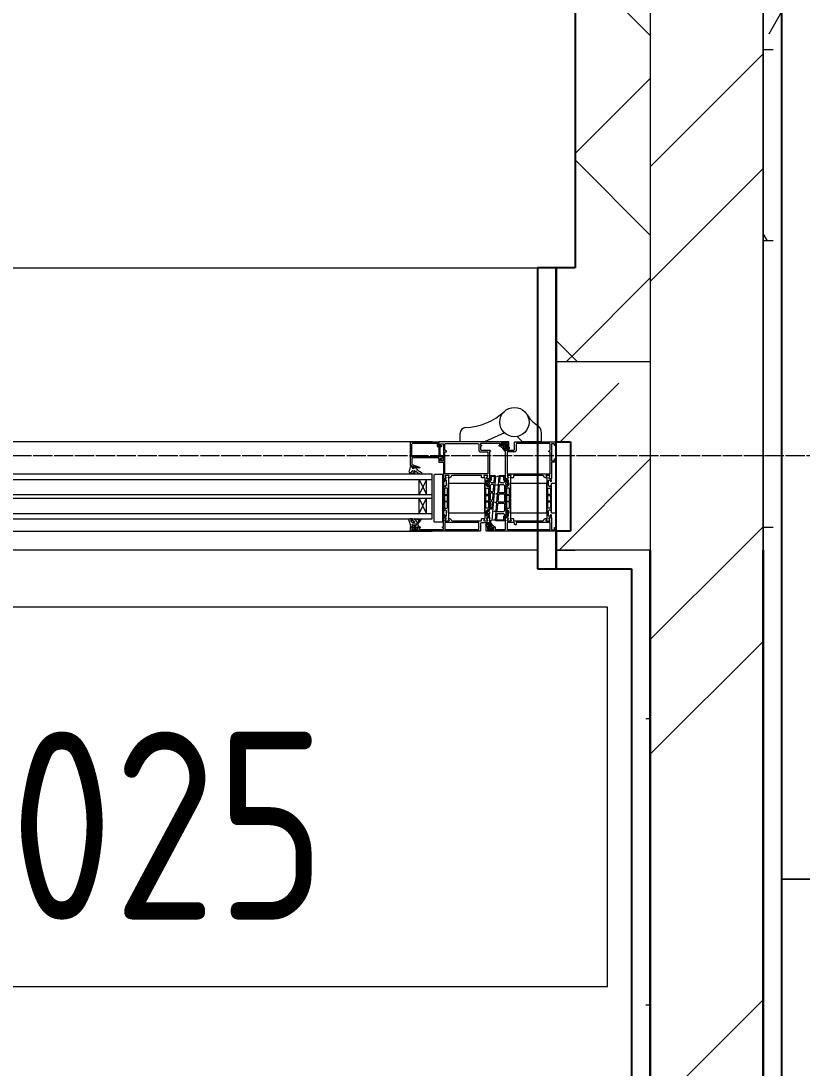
# Model space of a CAD drawing. Header units: millimetres. Extents: x -11854 to 4360091, y -19344 to 4989148.
# Drawn here: x 100433 to 101264, y 22067 to 23180 of the extents above; entities that cross this region are included whole.
import ezdxf

# ---------------------------------------------------------------- set-up
doc = ezdxf.new("R2010")
doc.units = ezdxf.units.MM
doc.linetypes.add('Линия сетки', pattern=[22.225, 12.7, -3.175, 3.175, -3.175])
for name, color, linetype, lineweight in [('A-DETL-GENF', 254, 'Continuous', 9), ('A-DOOR', 254, 'Continuous', 9), ('A-FLOR', 254, 'Continuous', 9), ('A-GENM', 254, 'Continuous', 9), ('A-WALL', 254, 'Continuous', 9), ('G-ANNO-DIMS', 254, 'Continuous', 9), ('G-IMPT', 254, 'Continuous', 9), ('S-GRID', 254, 'Continuous', 9), ('S-STRS', 254, 'Continuous', 9)]:
    doc.layers.add(name, color=color, linetype=linetype, lineweight=lineweight)
doc.styles.add('ISOCPEUR', font='isocpeur.ttf', dxfattribs={"width": 0.8, "height": 200})
pattern_1 = [(45, (542041.67, 20914.14), (-106.066017, 106.066017), []), (135, (542041.67, 20914.14), (-106.066017, -106.066017), [])]
pattern_2 = [(45, (542041.67, 20914.14), (-251.44717, 251.44717), []), (45, (542041.67, 21295.14), (-251.44717, 251.44717), [])]
pattern_3 = [(0, (542041.67, 20914.14), (406.4, 101.6), [33.528, -271.272, 33.528, -271.272, -1625.6]), (0, (542041.67, 20914.14), (406.4, 101.6), [-609.6, 33.528, -576.072, 33.528, -271.272, -711.2]), (0, (542041.67, 20914.14), (406.4, 101.6), [-1524, 33.528, -169.672, 33.528, -474.472]), (120, (542194.07, 20964.94), (-291.18818, 301.152724), [33.528, -271.272, 33.528, -1896.872]), (120, (542194.07, 20964.94), (-291.18818, 301.152724), [-338.328, -271.272, 33.528, -576.072, -1016]), (120, (542194.07, 20964.94), (-291.18818, 301.152724), [-1219.2, 33.528, -271.272, 33.528, -677.672]), (120, (542194.07, 20964.94), (-291.18818, 301.152724), [-1557.528, -169.672, 33.528, -474.472]), (240, (542244.87, 21168.14), (-115.21182, -402.752724), [33.528, -271.272, 33.528, -1896.872]), (240, (542244.87, 21168.14), (-115.21182, -402.752724), [-338.328, -271.272, 33.528, -576.072, -1016]), (240, (542244.87, 21168.14), (-115.21182, -402.752724), [-1219.2, 33.528, -271.272, 33.528, -677.672]), (240, (542244.87, 21168.14), (-115.21182, -402.752724), [-1557.528, -169.672, 33.528, -474.472])]

# ---------------------------------------------------------------- blocks, each defined once
blk = doc.blocks.new('Aluprof_MB-104-Passive-AERO_E_Alu_Door-Sgl-Inward-Opening_ENG_R-00290rfa - ДНМО 25х12 Л-7449976-1А')
at = {"layer": 'A-DETL-GENF'}
for p, q in [((468, 130), (-468, 130)), ((-468, 117), (-468, 69)), ((468, 117), (-468, 117)), ((468, 111), (-468, 111)), ((-454, 111), (-462, 95)), ((-462, 111), (-462, 95)), ((-462, 111), (-454, 95)), ((-454, 111), (-454, 95)), ((468, 95), (-468, 95)), ((468, 91), (-468, 91)), ((-454, 75), (-462, 91)), ((-462, 75), (-454, 91)), ((-462, 91), (-462, 75)), ((-454, 91), (-454, 75)), ((468, 75), (-468, 75)), ((468, 69), (-468, 69)), ((-468, 35), (468, 35))]:
    blk.add_line(p, q, dxfattribs=at)
at = {"layer": 'A-DOOR'}
for p, q in [((-615, 35), (-615, 130)), ((-615, 130), (-600, 130)), ((-600, 130), (-600, 35)), ((-600, 35), (-615, 35))]:
    blk.add_line(p, q, dxfattribs=at)
at = {"layer": 'A-GENM'}
for p, q in [((-584, 35), (-564, 35)), ((-584, 25.5), (-584, 35)), ((-584, 35), (-564, 35)), ((-584, 25.5), (-584, 35)), ((-580, 35), (-564, 35)), ((-564, 35), (-558.3, 29.3)), ((-564, 35), (-558.3, 29.3)), ((-564, 35), (-558.3, 29.3)), ((-545, 25.5), (-523.7, 35)), ((-545, 25.5), (-523.7, 35)), ((-545, 25.5), (-523.7, 35)), ((-523.7, 35), (-497.7, 35)), ((-523.7, 35), (-497.7, 35)), ((-523.7, 35), (-497.7, 35)), ((-497.7, 35), (-497.7, 25.8)), ((-497.7, 35), (-497.7, 25.8)), ((-497.7, 35), (-497.7, 25.8))]:
    blk.add_line(p, q, dxfattribs=at)
blk.add_circle((-555.5, 14), 15.6, dxfattribs=at)
blk.add_circle((-555.5, 14), 15.6, dxfattribs=at)
blk.add_circle((-555.5, 14), 15.6, dxfattribs=at)
for centre, radius, start, end in [((-573.4, 25.5), 10.7, 180, 231.217), ((-573.4, 25.5), 10.7, 180, 231.217), ((-503.7, 25.8), 6, 272.0221, 0), ((-503.7, 25.8), 6, 272.0221, 0), ((-503.7, 25.8), 6, 272.0221, 0), ((-595.6, -9.6), 31, 30.4622, 59.6938), ((-595.6, -9.6), 31, 30.4622, 59.8047), ((-595.6, -9.6), 31, 30.4622, 59.8047), ((-501.2, -44.2), 64, 92.0221, 133.0058), ((-501.2, -44.2), 64, 92.0221, 133.0058), ((-501.2, -44.2), 64, 92.0221, 133.0058)]:
    blk.add_arc(centre, radius, start, end, dxfattribs=at)
at = {"layer": 'G-IMPT'}
for p, q in [((-479.5, 119.9), (-479.5, 69.9)), ((-594, 99.4), (-594, 104.9)), ((-593.5, 105.4), (-591.4, 105.4)), ((-590.9, 104.9), (-590.9, 99.4)), ((-550.2, 104.9), (-550.2, 99.4)), ((-547.5, 105.4), (-549.7, 105.4)), ((-547, 99.4), (-547, 104.9)), ((-546.7, 108.4), (-546, 107.7)), ((-528.3, 108.4), (-529, 107.7)), ((-528, 99.4), (-528, 104.9)), ((-527.5, 105.4), (-525.4, 105.4)), ((-524.9, 104.9), (-524.9, 99.4)), ((-484.2, 104.9), (-484.2, 99.4)), ((-481.5, 105.4), (-483.7, 105.4)), ((-481, 99.4), (-481, 104.9)), ((-594, 92.4), (-594, 97.4)), ((-594, 84.9), (-594, 90.4)), ((-591.4, 98.9), (-593.5, 98.9)), ((-593.5, 97.9), (-591.4, 97.9)), ((-591.4, 91.9), (-593.5, 91.9)), ((-593.5, 90.9), (-591.4, 90.9)), ((-590.9, 90.4), (-590.9, 84.9)), ((-590.9, 97.4), (-590.9, 92.4)), ((-550.2, 97.4), (-550.2, 92.4)), ((-550.2, 90.4), (-550.2, 84.9)), ((-549.7, 98.9), (-547.5, 98.9)), ((-547.5, 97.9), (-549.7, 97.9)), ((-549.7, 91.9), (-547.5, 91.9)), ((-547.5, 90.9), (-549.7, 90.9)), ((-547, 92.4), (-547, 97.4)), ((-547, 84.9), (-547, 90.4)), ((-528, 92.4), (-528, 97.4)), ((-528, 84.9), (-528, 90.4)), ((-525.4, 98.9), (-527.5, 98.9)), ((-527.5, 97.9), (-525.4, 97.9)), ((-525.4, 91.9), (-527.5, 91.9)), ((-527.5, 90.9), (-525.4, 90.9)), ((-524.9, 90.4), (-524.9, 84.9)), ((-524.9, 97.4), (-524.9, 92.4)), ((-484.2, 97.4), (-484.2, 92.4)), ((-484.2, 90.4), (-484.2, 84.9)), ((-483.7, 98.9), (-481.5, 98.9)), ((-481.5, 97.9), (-483.7, 97.9)), ((-483.7, 91.9), (-481.5, 91.9)), ((-481.5, 90.9), (-483.7, 90.9)), ((-481, 92.4), (-481, 97.4)), ((-481, 84.9), (-481, 90.4)), ((-591.4, 84.4), (-593.5, 84.4)), ((-549.7, 84.4), (-547.5, 84.4)), ((-546, 82.1), (-546.7, 81.4)), ((-529, 82.1), (-528.3, 81.4)), ((-525.4, 84.4), (-527.5, 84.4)), ((-483.7, 84.4), (-481.5, 84.4)), ((-456.5, 69), (-456.3, 69)), ((-446.2, 69), (-445.7, 69)), ((-443.7, 67.3), (-444.9, 61.6)), ((-451.3, 66.7), (-451.2, 66.6)), ((-447, 65.7), (-448.9, 65.7)), ((-446.8, 61.1), (-446.7, 62.8)), ((-445.7, 60.9), (-446.6, 60.9)), ((-446.3, 66.7), (-446.5, 66.2)), ((-475.8, 53.2), (-476.5, 53))]:
    blk.add_line(p, q, dxfattribs=at)
at = {"layer": 'G-IMPT', "flags": 128}
for points in [[(-532.2, 126.5), (-532.2, 125.7), (-532.4, 125.5), (-534.9, 125.5), (-534.9, 128.2), (-545.5, 128.2), (-546, 127.7), (-546, 115.6), (-546.4, 115.3), (-548.5, 116.2), (-548.7, 116.9), (-547.7, 118.7), (-547.9, 119.1), (-551.9, 119.1), (-552.1, 118.7), (-551.2, 117), (-551.4, 116.6), (-554.2, 116.6), (-554.4, 116.8), (-554.4, 118.9), (-554.6, 119.1), (-585.5, 119.1), (-586.4, 118.6), (-587.3, 117.1), (-588.2, 116.6), (-589.6, 116.6), (-589.8, 117), (-588.9, 118.7), (-589.1, 119.1), (-593.1, 119.1), (-593.3, 118.7), (-592.3, 116.9), (-592.5, 116.2), (-594.6, 115.3), (-595, 115.6), (-595, 128.5), (-598, 128.5), (-598, 126), (-598.5, 126), (-600, 126.4), (-600, 130), (-526, 130), (-525.5, 129.5), (-525.5, 125.5), (-528, 125.5), (-528.2, 125.7), (-528.2, 126.5)], [(-533.7, 125.5), (-534, 125.2), (-534, 124.9), (-533.7, 124.5)], [(-527.2, 125.5), (-528.2, 126.5), (-526.7, 126.5), (-526.7, 128.8), (-533.7, 128.8), (-533.7, 126.5), (-532.2, 126.5), (-533.2, 125.5)], [(-527.6, 126.5), (-527.6, 127.1), (-528.4, 128), (-529.5, 128.4), (-530.9, 128.4), (-532, 128), (-532.8, 127.1), (-532.8, 126.5)], [(-530.8, 122.6), (-530.9, 122.7), (-530.9, 122.8), (-530.9, 123), (-531, 123.1), (-531.2, 123.1), (-531.5, 123.1), (-531.7, 123.1), (-531.7, 122.9), (-531.7, 122.7), (-531.4, 122.2)], [(-451.7, 126.5), (-451.7, 125.5), (-455.4, 125.5), (-455.4, 126.5), (-454.4, 126.5), (-454.4, 128.3), (-480, 128.3), (-480, 126.5), (-479, 126.5), (-479, 125.5), (-480, 125.5), (-480, 115.6), (-480.4, 115.3), (-482.5, 116.2), (-482.7, 116.9), (-481.7, 118.7), (-481.9, 119.1), (-485.9, 119.1), (-486.1, 118.7), (-485.2, 117), (-485.4, 116.6), (-486.8, 116.6), (-487.7, 117.1), (-488.6, 118.6), (-489.5, 119.1), (-520.4, 119.1), (-520.6, 118.9), (-520.6, 116.8), (-520.8, 116.6), (-523.6, 116.6), (-523.8, 117), (-522.9, 118.7), (-523.1, 119.1), (-527.1, 119.1), (-527.3, 118.7), (-526.3, 116.9), (-526.5, 116.2), (-528.6, 115.3), (-529, 115.6), (-529, 119.6), (-529.5, 119.6), (-530, 120.1), (-530, 120.5), (-529.5, 121), (-520, 121), (-519.5, 121.5), (-519.5, 129.5), (-519, 130), (-445.5, 130), (-445, 129.5), (-445, 125.5), (-447.7, 125.5), (-447.7, 126.5)], [(-529.5, 121), (-526.4, 121), (-525.7, 121.4), (-524.9, 123.1), (-524.8, 123.5), (-524.8, 123.8), (-524.9, 124.1), (-525.7, 125.3), (-525.9, 125.5)], [(-528.7, 123), (-527.9, 122.7), (-526.6, 122.1), (-526.6, 121.8), (-529.2, 121.7)], [(-452.7, 122.8), (-452.9, 123.5), (-453.7, 124.9), (-453.3, 125.5)], [(-451.1, 123.7), (-450.6, 124.2), (-447.1, 124.2), (-446.7, 125.5), (-447.7, 126.5), (-446.2, 126.5), (-446.2, 128.8), (-453.2, 128.8), (-453.2, 126.5), (-451.7, 126.5), (-452.7, 125.5)], [(-452.2, 126.5), (-452.2, 127), (-452, 127.4), (-451.2, 128.5), (-448.2, 128.5), (-447.4, 127.4), (-447.2, 127), (-447.2, 126.5)], [(-452.2, 120.9), (-452.1, 120.9), (-451.8, 120.7), (-450.9, 118.6), (-449.3, 117.4), (-447, 117), (-444.1, 117), (-443.3, 117.2), (-443, 117.7), (-443.1, 118.5), (-444, 120.8), (-444.5, 122.8), (-445, 125.2), (-445.2, 125.5)], [(-447.1, 124.2), (-446.8, 122.9), (-447.4, 122.2), (-451.5, 122.3)], [(-592.3, 116.9), (-592.1, 116.1), (-592.1, 116), (-592.3, 115.7), (-594.7, 114.6), (-595, 114.1), (-595, 113.1), (-594.3, 112.4), (-594.1, 112.4), (-593.8, 112.7), (-593.8, 113.1), (-593.2, 114), (-592.5, 114.3), (-591.7, 113.6), (-591.7, 108.5), (-593.2, 107), (-593.3, 107), (-593.8, 107.5), (-593.8, 108.1), (-594.1, 108.4), (-594.3, 108.4), (-595, 107.7)], [(-592.8, 119.1), (-593.2, 118.7), (-593.2, 118.4)], [(-589.7, 110.2), (-589.9, 110.2), (-589.9, 116.1), (-589.8, 117)], [(-589, 118.4), (-589, 118.7), (-589.4, 119.1)], [(-552, 118.4), (-552, 118.7), (-551.6, 119.1)], [(-551.4, 110.2), (-551.2, 110.2), (-551.2, 116.1), (-551.2, 117)], [(-546.8, 38.5), (-546.8, 39.3), (-547, 39.5), (-549.5, 39.5), (-549.5, 35.5), (-549, 35), (-475, 35), (-475, 38.6), (-476.5, 39), (-477, 39), (-477, 37), (-480, 37), (-480, 45.8), (-480.2, 46), (-480, 46.2), (-480, 55), (-477, 55), (-477, 53), (-476.5, 53), (-475, 53.4), (-475, 56.6), (-480, 56.6), (-480, 119.9), (-479.5, 120.4), (-470.5, 120.4), (-470, 119.9), (-470, 69.9), (-470.5, 69.4), (-479.5, 69.4), (-480, 69.9)], [(-546.9, 112.4), (-547.2, 112.7), (-547.2, 113.1), (-547.8, 114), (-548.5, 114.3), (-549.3, 113.6), (-549.3, 108.5), (-547.8, 107), (-547.7, 107), (-547.2, 107.5), (-547.2, 108.1), (-546.9, 108.4)], [(-546, 71.4), (-545.1, 72.2), (-545, 72.4), (-545, 74.6), (-545.3, 74.9), (-545.7, 74.9), (-546, 75.2), (-546, 77.2), (-546.2, 77.4), (-547.2, 77.4), (-547.2, 76.7), (-548, 76.7), (-548.7, 77.3), (-549.1, 78.4), (-549.1, 80.3), (-548.7, 81.4), (-548, 82.1), (-547.2, 82.1), (-547.2, 81.4), (-546.2, 81.4), (-546, 81.6), (-546, 108.2), (-546.2, 108.4), (-547.2, 108.4), (-547.2, 107.7), (-548, 107.7), (-548.7, 108.3), (-549.1, 109.4), (-549.1, 111.3), (-548.7, 112.4), (-548, 113.1), (-547.2, 113.1), (-547.2, 112.4), (-546.2, 112.4), (-546, 112.6), (-546, 114.6), (-545.7, 114.9), (-545.3, 114.9), (-545, 115.2), (-545, 117.3), (-545.1, 117.5), (-546, 118.4)], [(-548.7, 116.9), (-548.9, 116.1), (-548.9, 116), (-548.7, 115.7), (-546.3, 114.6), (-546, 114.1), (-546, 113.1), (-546.7, 112.4)], [(-548.2, 119.1), (-547.8, 118.7), (-547.8, 118.4)], [(-546, 118.8), (-545.7, 119.1), (-536.3, 119.1), (-535.7, 118.9), (-535.4, 118.4), (-535.2, 118.3), (-534.9, 118.3), (-534.8, 118.4), (-533.6, 118.4), (-533.3, 118.2), (-533.3, 118), (-533.6, 117.9), (-534.7, 117.9), (-534.9, 117.9), (-535.2, 117.9), (-535.4, 117.7), (-536.1, 109.3), (-535.9, 109), (-535.6, 109), (-535.4, 109.1), (-534.3, 109.1), (-534.1, 108.9), (-534.1, 108.7), (-534.3, 108.6), (-535.5, 108.6), (-535.7, 108.6), (-536, 108.6), (-536.1, 108.4), (-536.8, 100), (-536.7, 99.7), (-536.4, 99.7), (-536.2, 99.8), (-535.1, 99.8), (-534.9, 99.6), (-534.9, 99.4), (-535.1, 99.3), (-536.3, 99.3), (-536.4, 99.3), (-536.7, 99.3), (-536.9, 99.1), (-537.6, 90.7), (-537.5, 90.4), (-537.2, 90.4), (-537, 90.5), (-535.9, 90.5), (-535.7, 90.3), (-535.7, 90.1), (-535.9, 90), (-537.1, 90), (-537.2, 90), (-537.5, 90), (-537.7, 89.8), (-538.4, 81.4), (-538.3, 81.1), (-537.9, 81.1), (-537.8, 81.2), (-536.7, 81.2), (-536.4, 81), (-536.4, 80.8), (-536.7, 80.6), (-537.8, 80.6), (-538, 80.7), (-538.3, 80.7), (-538.5, 80.5), (-539.2, 72.1), (-539, 71.8), (-538.7, 71.8), (-538.5, 71.9), (-537.5, 71.9), (-537.2, 71.7), (-537.2, 71.5), (-537.5, 71.4), (-538.7, 71.4), (-538.8, 71.4), (-539.1, 71.4), (-539.3, 71.3), (-539.7, 70.8), (-540.2, 70.6), (-545.7, 70.6), (-546, 70.9)], [(-529, 70.9), (-529.3, 70.6), (-534.3, 70.6), (-535.1, 70.9), (-535.3, 71.7), (-531.4, 118.2), (-531.1, 118.8), (-530.4, 119.1), (-529.3, 119.1), (-529, 118.8)], [(-529, 118.4), (-529.4, 118), (-529.5, 117.8), (-529.5, 115.3), (-529, 114.7), (-529, 112.6), (-528.8, 112.4), (-527.8, 112.4), (-527.8, 113.1), (-527, 113.1), (-526.3, 112.4), (-525.9, 111.3), (-525.9, 109.4), (-526.3, 108.3), (-527, 107.7), (-527.8, 107.7), (-527.8, 108.4), (-528.8, 108.4), (-529, 108.2), (-529, 81.6), (-528.8, 81.4), (-527.8, 81.4), (-527.8, 82.1), (-527, 82.1), (-526.3, 81.4), (-525.9, 80.3), (-525.9, 78.4), (-526.3, 77.3), (-527, 76.7), (-527.8, 76.7), (-527.8, 77.4), (-528.8, 77.4), (-529, 77.2), (-529, 75.1), (-529.3, 74.8), (-529.7, 74.8), (-530, 74.5), (-530, 72.4), (-529.9, 72.2), (-529, 71.4)], [(-526.3, 116.9), (-526.1, 116.1), (-526.1, 116), (-526.3, 115.7), (-528.7, 114.6), (-529, 114.1), (-529, 113.1), (-528.3, 112.4)], [(-528.1, 112.4), (-527.8, 112.7), (-527.8, 113.1), (-527.2, 114), (-526.5, 114.3), (-525.7, 113.6), (-525.7, 108.5), (-527.2, 107), (-527.3, 107), (-527.8, 107.5), (-527.8, 108.1), (-528.1, 108.4)], [(-526.8, 119.1), (-527.2, 118.7), (-527.2, 118.4)], [(-523.7, 110.2), (-523.9, 110.2), (-523.9, 116.1), (-523.8, 117)], [(-523, 118.4), (-523, 118.7), (-523.4, 119.1)], [(-486, 118.4), (-486, 118.7), (-485.6, 119.1)], [(-485.4, 110.2), (-485.2, 110.2), (-485.2, 116.1), (-485.2, 117)], [(-482.7, 116.9), (-482.9, 116.1), (-482.9, 116), (-482.7, 115.7), (-480.3, 114.6), (-480, 114.1), (-480, 113.1), (-480.7, 112.4), (-480.9, 112.4), (-481.2, 112.7), (-481.2, 113.1), (-481.8, 114), (-482.5, 114.3), (-483.3, 113.6), (-483.3, 108.5), (-481.8, 107), (-481.7, 107), (-481.2, 107.5), (-481.2, 108.1), (-480.9, 108.4), (-480.7, 108.4), (-480, 107.7)], [(-482.2, 119.1), (-481.8, 118.7), (-481.8, 118.4)], [(-454.8, 118.2), (-454.7, 118), (-453, 118), (-452.5, 117.7), (-452.5, 117.4), (-453, 117), (-455.5, 117), (-456.2, 117.3), (-456.3, 117.7), (-456.1, 118.4)], [(-589.7, 102.7), (-589.9, 102.7), (-589.9, 109.6), (-589.7, 109.6)], [(-589.7, 95.2), (-589.9, 95.2), (-589.9, 102.1), (-589.7, 102.1)], [(-551.4, 102.7), (-551.2, 102.7), (-551.2, 109.6), (-551.4, 109.6)], [(-551.4, 95.2), (-551.2, 95.2), (-551.2, 102.1), (-551.4, 102.1)], [(-523.7, 102.7), (-523.9, 102.7), (-523.9, 109.6), (-523.7, 109.6)], [(-523.7, 95.2), (-523.9, 95.2), (-523.9, 102.1), (-523.7, 102.1)], [(-485.4, 102.7), (-485.2, 102.7), (-485.2, 109.6), (-485.4, 109.6)], [(-485.4, 95.2), (-485.2, 95.2), (-485.2, 102.1), (-485.4, 102.1)], [(-589.7, 87.7), (-589.9, 87.7), (-589.9, 94.6), (-589.7, 94.6)], [(-551.4, 87.7), (-551.2, 87.7), (-551.2, 94.6), (-551.4, 94.6)], [(-523.7, 87.7), (-523.9, 87.7), (-523.9, 94.6), (-523.7, 94.6)], [(-485.4, 87.7), (-485.2, 87.7), (-485.2, 94.6), (-485.4, 94.6)], [(-595, 82.1), (-594.3, 81.4), (-594.1, 81.4), (-593.8, 81.7), (-593.8, 82.2), (-593.3, 82.8), (-593.2, 82.8), (-591.7, 81.2), (-591.7, 76.1), (-592.5, 75.4), (-593.2, 75.7), (-593.8, 76.6), (-593.8, 77.1), (-594.1, 77.4), (-594.3, 77.4), (-595, 76.7), (-595, 75.6), (-594.7, 75.1), (-592.3, 74), (-592.1, 73.7), (-592.1, 73.6), (-592.3, 72.8)], [(-589.7, 80.2), (-589.9, 80.2), (-589.9, 87.1), (-589.7, 87.1)], [(-589.8, 72.7), (-589.9, 73.6), (-589.9, 79.6), (-589.7, 79.6)], [(-551.4, 80.2), (-551.2, 80.2), (-551.2, 87.1), (-551.4, 87.1)], [(-551.2, 72.7), (-551.2, 73.6), (-551.2, 79.6), (-551.4, 79.6)], [(-546.9, 81.4), (-547.2, 81.7), (-547.2, 82.2), (-547.7, 82.8), (-547.8, 82.8), (-549.3, 81.2), (-549.3, 76.1), (-548.5, 75.4), (-547.8, 75.7), (-547.2, 76.6), (-547.2, 77.1), (-546.9, 77.4)], [(-528.1, 81.4), (-527.8, 81.7), (-527.8, 82.2), (-527.3, 82.8), (-527.2, 82.8), (-525.7, 81.2), (-525.7, 76.1), (-526.5, 75.4), (-527.2, 75.7), (-527.8, 76.6), (-527.8, 77.1), (-528.1, 77.4)], [(-523.7, 80.2), (-523.9, 80.2), (-523.9, 87.1), (-523.7, 87.1)], [(-523.8, 72.7), (-523.9, 73.6), (-523.9, 79.6), (-523.7, 79.6)], [(-485.4, 80.2), (-485.2, 80.2), (-485.2, 87.1), (-485.4, 87.1)], [(-485.2, 72.7), (-485.2, 73.6), (-485.2, 79.6), (-485.4, 79.6)], [(-480, 82.1), (-480.7, 81.4), (-480.9, 81.4), (-481.2, 81.7), (-481.2, 82.2), (-481.7, 82.8), (-481.8, 82.8), (-483.3, 81.2), (-483.3, 76.1), (-482.5, 75.4), (-481.8, 75.7), (-481.2, 76.6), (-481.2, 77.1), (-480.9, 77.4), (-480.7, 77.4), (-480, 76.7), (-480, 75.6), (-480.3, 75.1), (-482.7, 74), (-482.9, 73.7), (-482.9, 73.6), (-482.7, 72.8)], [(-593.2, 71.3), (-593.2, 71), (-592.8, 70.6)], [(-589.4, 70.6), (-589, 71), (-589, 71.3)], [(-551.6, 70.6), (-552, 71), (-552, 71.3)], [(-546.7, 77.4), (-546, 76.7), (-546, 75.6), (-546.3, 75.1), (-548.7, 74), (-548.9, 73.7), (-548.9, 73.6), (-548.7, 72.8)], [(-547.8, 71.3), (-547.8, 71), (-548.2, 70.6)], [(-542.8, 38.5), (-542.8, 39.3), (-542.6, 39.5), (-539.1, 39.5), (-539.1, 38.5), (-540.1, 38.5), (-540.1, 36.8), (-519.5, 36.8), (-519.5, 38.5), (-520.5, 38.5), (-520.5, 39.5), (-519.5, 39.5), (-519.5, 43.5), (-520, 44), (-529.5, 44), (-530, 44.5), (-530, 44.9), (-529.5, 45.4), (-529, 45.4), (-529, 57.8), (-528.8, 58), (-529, 58.2), (-529, 74.1), (-528.6, 74.4), (-526.5, 73.5), (-526.3, 72.8), (-527.3, 71), (-527.1, 70.6), (-523.1, 70.6), (-522.9, 71), (-523.8, 72.7), (-523.6, 73.1), (-520.8, 73.1), (-520.6, 72.9), (-520.6, 70.8), (-520.4, 70.6), (-489.5, 70.6), (-488.6, 71.1), (-487.7, 72.6), (-486.8, 73.1), (-485.4, 73.1), (-485.2, 72.7), (-486.1, 71), (-485.9, 70.6), (-481.9, 70.6), (-481.7, 71), (-482.7, 72.8), (-482.5, 73.5), (-480.4, 74.4), (-480, 74.1)], [(-528.3, 77.4), (-529, 76.7), (-529, 75.6), (-528.7, 75.1), (-526.3, 74), (-526.1, 73.7), (-526.1, 73.6), (-526.3, 72.8)], [(-527.2, 71.3), (-527.2, 71), (-526.8, 70.6)], [(-523.4, 70.6), (-523, 71), (-523, 71.3)], [(-485.6, 70.6), (-486, 71), (-486, 71.3)], [(-481.8, 71.3), (-481.8, 71), (-482.2, 70.6)], [(-447.3, 63), (-446.8, 62.5), (-446.8, 60.5), (-445.5, 60.5), (-445, 60), (-445, 35.5), (-445.5, 35), (-474.8, 35), (-474.8, 36.2), (-474.7, 36.2), (-474.5, 36.4), (-474.5, 38.9), (-474.7, 39.1), (-477.2, 39.1), (-477.2, 38.9), (-477.4, 38.9), (-478, 39), (-478, 40), (-477.7, 40.3), (-476.5, 40.3), (-476, 40.8), (-476, 48.8), (-476.4, 49.3)], [(-474.9, 51.9), (-474.8, 52.1), (-446.8, 52.1), (-446.3, 52.6), (-446.3, 58.5), (-446.6, 59), (-454.4, 61.8), (-454.8, 62.4), (-454.7, 62.8), (-454, 63), (-448.6, 61), (-448.3, 61.3), (-448.6, 63)], [(-446.9, 63), (-449, 63), (-449.2, 62.2)], [(-478.4, 50.6), (-478.9, 50.9), (-479, 50.9), (-479.5, 51.4), (-479.5, 51.6), (-479, 52.1), (-478.6, 52.5), (-478.4, 52.9), (-478.4, 53.1), (-478.4, 53.6), (-477.9, 54.1), (-477.4, 54.1), (-477.2, 53.9), (-477.2, 52.7), (-477.2, 52.6)], [(-474, 50.6), (-473.5, 50.9), (-446.9, 50.9), (-446.4, 50.4), (-446.4, 37.4), (-447.4, 36.4), (-472.8, 36.4), (-473.3, 36.9), (-473.3, 39.4), (-474.2, 40.3), (-474.5, 40.3), (-475, 40.8), (-475, 49.3), (-474.8, 49.7)], [(-545.5, 44), (-548.6, 44), (-549.3, 43.6), (-550.1, 41.9), (-550.2, 41.5), (-550.2, 41.2), (-550.1, 40.9), (-549.3, 39.7), (-549.1, 39.5)], [(-549.1, 42.3), (-549, 42.6), (-548.9, 42.7), (-548.6, 42.5), (-548.5, 42.3), (-547, 41.5), (-546.8, 41.5), (-543.5, 40.7), (-543.5, 40.5), (-543.8, 40.3), (-548.4, 40.3), (-548.8, 40.5), (-549.2, 41), (-549.4, 41.1), (-549.7, 41.3), (-549.7, 41.5), (-549.5, 41.7), (-549.3, 41.9), (-549.1, 42.3), (-549.2, 42.2)], [(-546.3, 42), (-547.1, 42.3), (-548.4, 42.9), (-548.4, 43.2), (-545.8, 43.3)], [(-541.8, 39.5), (-542.8, 38.5), (-541.3, 38.5), (-541.3, 36.2), (-548.3, 36.2), (-548.3, 38.5), (-546.8, 38.5), (-547.8, 39.5)], [(-547.4, 38.5), (-547.4, 37.9), (-546.6, 37), (-545.5, 36.6), (-544.1, 36.6), (-543, 37), (-542.2, 37.9), (-542.2, 38.5)], [(-543.6, 42.8), (-543.3, 42.3), (-543.3, 42.1), (-543.3, 41.9), (-543.5, 41.9), (-543.8, 41.9), (-544, 41.9), (-544.1, 42), (-544.1, 42.2), (-544.2, 42.4), (-544.1, 42.3)], [(-541.3, 39.5), (-541, 39.8), (-541, 40.1), (-541.3, 40.5)]]:
    blk.add_lwpolyline(points, dxfattribs=at)
for points in [[(-548.1, 128.2), (-593.4, 128.2), (-593.4, 120.8), (-557.2, 120.8), (-557.2, 123.3), (-556.1, 123.3), (-555.6, 122.8), (-555.6, 121.3), (-555.1, 120.8), (-548.1, 120.8), (-547.6, 121.3), (-547.6, 127.7)], [(-529.5, 125.7), (-529, 126.1), (-528.9, 127.3), (-529.3, 127.6), (-529.7, 127.4), (-529.9, 127.3), (-530.5, 127.3), (-530.7, 127.4), (-531.1, 127.6), (-531.5, 127.3), (-531.4, 126.1), (-530.9, 125.7)], [(-525.9, 122.7), (-525.8, 122.8), (-525.7, 123.1), (-525.5, 123.3), (-525.3, 123.5), (-525.3, 123.7), (-525.6, 123.9), (-525.8, 124), (-526.2, 124.5), (-526.6, 124.7), (-531.2, 124.7), (-531.5, 124.5), (-531.5, 124.3), (-528.2, 123.5), (-528, 123.5), (-526.5, 122.7), (-526.4, 122.5), (-526.1, 122.3), (-526, 122.4)], [(-481.6, 128.2), (-517.8, 128.2), (-517.8, 120.8), (-481.6, 120.8)], [(-448.7, 127.3), (-448.9, 127.5), (-450.5, 127.5), (-450.7, 127.3), (-450.7, 125.7), (-450.5, 125.5), (-448.9, 125.5), (-448.7, 125.7)], [(-546.2, 111), (-546.6, 111.5), (-548, 111.6), (-548.3, 111.2), (-548.1, 110.9), (-548, 110.6), (-548, 110.1), (-548.1, 109.8), (-548.3, 109.5), (-548, 109.1), (-546.6, 109.2), (-546.2, 109.7)], [(-544, 111.2), (-545, 112.2), (-545, 113.4), (-544, 114.4), (-544, 117.6), (-543.5, 118.1), (-537.1, 118.1), (-536.6, 117.6), (-537.1, 111.7), (-537.6, 111.2)], [(-528.8, 111), (-528.4, 111.5), (-527, 111.6), (-526.7, 111.2), (-526.9, 110.9), (-527, 110.6), (-527, 110.1), (-526.9, 109.8), (-526.7, 109.5), (-527, 109.1), (-528.4, 109.2), (-528.8, 109.7)], [(-449, 120.7), (-446.6, 120.7), (-446, 120.2), (-445.1, 119.1), (-445.5, 118.3), (-447.1, 118.3), (-448.3, 118.8), (-449.4, 120)], [(-599.5, 110.9), (-595.5, 110.9), (-595, 110.4), (-595, 79.4), (-595.5, 78.9), (-599.5, 78.9), (-600, 79.4), (-600, 110.4)], [(-551.9, 78.9), (-589.2, 78.9), (-589.7, 79.4), (-589.7, 110.4), (-589.2, 110.9), (-551.9, 110.9), (-551.4, 110.4), (-551.4, 79.4)], [(-544.5, 100.3), (-545, 100.8), (-545, 108.4), (-544, 109.4), (-537.8, 109.4), (-537.3, 108.9), (-538, 100.8), (-538.5, 100.3)], [(-530.8, 106.9), (-530.4, 106.9), (-530, 106.3), (-530, 98.6), (-530.5, 98.1), (-531.3, 98.1), (-531.8, 98.6), (-531.2, 106.3)], [(-523.2, 110.9), (-485.9, 110.9), (-485.4, 110.4), (-485.4, 79.4), (-485.9, 78.9), (-523.2, 78.9), (-523.7, 79.4), (-523.7, 110.4)], [(-544.5, 90.2), (-545, 90.7), (-545, 98.8), (-544.5, 99.3), (-538.6, 99.3), (-538.1, 98.8), (-538.8, 90.7), (-539.3, 90.2)], [(-544, 80.3), (-545, 81.3), (-545, 88.7), (-544.5, 89.2), (-539.5, 89.2), (-539, 88.7), (-539.7, 80.7), (-540.2, 80.3)], [(-530.5, 97.1), (-530, 96.6), (-530, 89.6), (-530.5, 89.1), (-532.1, 89.1), (-532.6, 89.6), (-532, 96.6), (-531.5, 97.1)], [(-546.2, 78.7), (-546.6, 78.2), (-548, 78.1), (-548.3, 78.5), (-548.1, 78.8), (-548, 79.1), (-548, 79.6), (-548.1, 79.9), (-548.3, 80.2), (-548, 80.6), (-546.6, 80.5), (-546.2, 80)], [(-543.5, 71.6), (-544, 72.1), (-544, 75.3), (-545, 76.3), (-545, 77.5), (-544, 78.5), (-540.4, 78.5), (-539.9, 77.9), (-540.4, 72.1), (-540.9, 71.6)], [(-531, 78.6), (-530, 77.6), (-530, 76.3), (-531, 75.3), (-531, 72.1), (-531.5, 71.6), (-533.6, 71.6), (-534.1, 72.1), (-533.6, 78.1), (-533.1, 78.6)], [(-530.5, 88.1), (-530, 87.6), (-530, 81.1), (-531, 80.1), (-532.9, 80.1), (-533.4, 80.6), (-532.7, 87.6), (-532.2, 88.1)], [(-528.8, 78.7), (-528.4, 78.2), (-527, 78.1), (-526.7, 78.5), (-526.9, 78.8), (-527, 79.1), (-527, 79.6), (-526.9, 79.9), (-526.7, 80.2), (-527, 80.6), (-528.4, 80.5), (-528.8, 80)], [(-546, 45.4), (-545.5, 45.4), (-545, 44.9), (-545, 44.5), (-545.5, 44), (-555, 44), (-555.5, 43.5), (-555.5, 35.5), (-556, 35), (-600, 35), (-600, 38.6), (-598.5, 39), (-598, 39), (-598, 37), (-595, 37), (-595, 45.8), (-594.8, 46), (-595, 46.2), (-595, 55), (-598, 55), (-598, 53), (-598.5, 53), (-600, 53.4), (-600, 56.6), (-595, 56.6), (-595, 74.1), (-594.6, 74.4), (-592.5, 73.5), (-592.3, 72.8), (-593.3, 71), (-593.1, 70.6), (-589.1, 70.6), (-588.9, 71), (-589.8, 72.7), (-589.6, 73.1), (-588.2, 73.1), (-587.3, 72.6), (-586.4, 71.1), (-585.5, 70.6), (-554.6, 70.6), (-554.4, 70.8), (-554.4, 72.9), (-554.2, 73.1), (-551.4, 73.1), (-551.2, 72.7), (-552.1, 71), (-551.9, 70.6), (-547.9, 70.6), (-547.7, 71), (-548.7, 72.8), (-548.5, 73.5), (-546.4, 74.4), (-546, 74.1)], [(-557.2, 37.3), (-557.2, 44.7), (-556.2, 45.7), (-547.8, 45.7), (-547.8, 68.9), (-593.4, 68.9), (-593.4, 45.7), (-591.9, 45.7), (-591.9, 44.8), (-592.4, 44.3), (-592.9, 44.3), (-593.4, 43.8), (-593.4, 37.3), (-592.9, 36.8), (-557.7, 36.8)], [(-517.8, 37.3), (-517.8, 44.7), (-518.8, 45.7), (-527.2, 45.7), (-527.2, 68.9), (-481.6, 68.9), (-481.6, 45.7), (-483.1, 45.7), (-483.1, 44.8), (-482.6, 44.3), (-482.1, 44.3), (-481.6, 43.8), (-481.6, 37.3), (-482.1, 36.8), (-517.3, 36.8)], [(-545.5, 39.3), (-546, 38.9), (-546.1, 37.7), (-545.7, 37.4), (-545.3, 37.6), (-545.1, 37.7), (-544.5, 37.7), (-544.3, 37.6), (-543.9, 37.4), (-543.5, 37.7), (-543.6, 38.9), (-544.1, 39.3)]]:
    blk.add_lwpolyline(points, close=True, dxfattribs=at)
at = {"layer": 'G-IMPT'}
for centre, radius, start, end in [((-527.1, 137), 14.2, 242.5726, 263.6834), ((-529.3, 123.5), 1.8, 210.0713, 272.5713), ((-461.1, 125.6), 8.84, 304.8599, 341.5024), ((-459.5, 125.3), 8.55, 303.5685, 349.5359), ((-529.3, 123.5), 2.52, 210.3761, 264.8871), ((-593.5, 104.9), 0.5, 90, 180), ((-591.4, 104.9), 0.5, 0, 90), ((-549.7, 104.9), 0.5, 90, 180), ((-547.5, 104.9), 0.5, 0, 90), ((-527.5, 104.9), 0.5, 90, 180), ((-525.4, 104.9), 0.5, 0, 90), ((-483.7, 104.9), 0.5, 90, 180), ((-481.5, 104.9), 0.5, 0, 90), ((-593.5, 99.4), 0.5, 180, 270), ((-593.5, 97.4), 0.5, 90, 180), ((-593.5, 92.4), 0.5, 180, 270), ((-593.5, 90.4), 0.5, 90, 180), ((-591.4, 92.4), 0.5, 270, 360), ((-591.4, 90.4), 0.5, 0, 90), ((-591.4, 99.4), 0.5, 270, 0), ((-591.4, 97.4), 0.5, 0, 90), ((-549.7, 99.4), 0.5, 180, 270), ((-549.7, 97.4), 0.5, 90, 180), ((-549.7, 92.4), 0.5, 180, 270), ((-549.7, 90.4), 0.5, 90, 180), ((-547.5, 99.4), 0.5, 270, 0), ((-547.5, 97.4), 0.5, 0, 90), ((-547.5, 92.4), 0.5, 270, 0), ((-547.5, 90.4), 0.5, 0, 90), ((-527.5, 99.4), 0.5, 180, 270), ((-527.5, 97.4), 0.5, 90, 180), ((-527.5, 92.4), 0.5, 180, 270), ((-527.5, 90.4), 0.5, 90, 180), ((-525.4, 92.4), 0.5, 270, 0), ((-525.4, 90.4), 0.5, 0, 90), ((-525.4, 99.4), 0.5, 270, 360), ((-525.4, 97.4), 0.5, 0, 90), ((-483.7, 99.4), 0.5, 180, 270), ((-483.7, 97.4), 0.5, 90, 180), ((-483.7, 92.4), 0.5, 180, 270), ((-483.7, 90.4), 0.5, 90, 180), ((-481.5, 99.4), 0.5, 270, 0), ((-481.5, 97.4), 0.5, 0, 90), ((-481.5, 92.4), 0.5, 270, 0), ((-481.5, 90.4), 0.5, 0, 90), ((-593.5, 84.9), 0.5, 180, 270), ((-591.4, 84.9), 0.5, 270, 0), ((-549.7, 84.9), 0.5, 180, 270), ((-547.5, 84.9), 0.5, 270, 0), ((-527.5, 84.9), 0.5, 180, 270), ((-525.4, 84.9), 0.5, 270, 0), ((-483.7, 84.9), 0.5, 180, 270), ((-481.5, 84.9), 0.5, 270, 0), ((-456.4, 68.2), 0.856, 99.2972, 243.2273), ((-460.7, 55.7), 12.4, 30.5629, 71.5218), ((-456.4, 68.2), 0.856, 76.0438, 80.7028), ((-457.8, 59), 10.2, 49.5592, 80.6861), ((-445.9, 63.8), 5.26, 93.0289, 148.6549), ((-446.2, 64.3), 4.07, 79.1599, 145.4218), ((-445, 65.7), 1.63, 95.4564, 144.6225), ((-445.9, 63.8), 5.26, 81.8499, 86.9711), ((-445.4, 67.8), 0.538, 301.6612, 86.6979), ((-445.3, 67.4), 1.57, 355.4519, 87.0238), ((-450.8, 66.8), 0.501, 209.4853, 313.8944), ((-449.7, 62.3), 0.5, 224.7824, 345), ((-448.9, 66.4), 0.7, 159.6061, 270), ((-447.2, 66.4), 0.711, 284.2724, 341.4484), ((-446.9, 62.8), 0.2, 355, 90), ((-446.6, 61.1), 0.2, 175, 270), ((-445.7, 61.7), 0.8, 270, 355.7208), ((-476.2, 51.8), 2.5, 207.8181, 264.2608), ((-476.2, 51.8), 1.3, 142.4765, 5.9378), ((-480.8, 54.9), 4.24, 327.3213, 333.6588), ((-475.6, 52.3), 0.883, 345.308, 102.5177), ((-476.2, 51.8), 2.5, 304.5181, 332.1819), ((-547.9, 28), 14.2, 62.5726, 83.6834), ((-545.7, 41.5), 1.8, 30.0713, 92.5713), ((-545.7, 41.5), 2.52, 30.3761, 84.8871)]:
    blk.add_arc(centre, radius, start, end, dxfattribs=at)
blk = doc.blocks.new('Высотные отметки - Высотная отметка - Рамка-81980-1А')
at = {"layer": 'G-ANNO-DIMS'}
for p, q in [((6.031, 4.034), (-5.983, 4.034)), ((-5.983, 4.034), (-5.983, 0)), ((6.031, 0), (6.031, 4.034)), ((-5.983, 0), (6.031, 0))]:
    blk.add_line(p, q, dxfattribs=at)

msp = doc.modelspace()

# ---------------------------------------------------------------- hatches: boundary and pattern name
at = {"layer": 'A-WALL'}
h = msp.add_hatch(dxfattribs=at)
h.set_pattern_fill('FP_5', color=8, style=0, pattern_type=2)
h.set_pattern_definition(pattern_1)
h.paths.add_polyline_path([(101022.6, 22817.4), (101102.6, 22817.4), (101102.6, 24337.4), (101022.6, 24337.4), (101022.6, 22917.4)])
h.paths.add_polyline_path([(101022.6, 25337.4), (101102.6, 25337.4), (101102.6, 25637.4), (101022.6, 25637.4), (101022.6, 25387.4)])
h = msp.add_hatch(dxfattribs=at)
h.set_pattern_fill('FP_4', color=8, style=0, pattern_type=2)
h.set_pattern_definition(pattern_2)
h.paths.add_polyline_path([(101102.6, 22617.4), (101222.6, 22617.4), (101222.6, 24337.4), (101102.6, 24337.4), (101102.6, 22817.4)])
h.paths.add_polyline_path([(101102.6, 25337.4), (101222.6, 25337.4), (101222.6, 25387.4), (101102.6, 25387.4)])
h = msp.add_hatch(dxfattribs=at)
h.set_pattern_fill('FP_3', color=8, style=0, pattern_type=2)
h.set_pattern_definition(pattern_3)
h.paths.add_polyline_path([(101222.6, 18667), (101242.6, 18667), (101242.6, 24337.4), (101222.6, 24337.4), (101222.6, 19143.2)])
h.paths.add_polyline_path([(101222.6, 25337.4), (101242.6, 25337.4), (101242.6, 25387.4), (101222.6, 25387.4)])
h = msp.add_hatch(dxfattribs=at)
h.set_pattern_fill('FP_5', color=8, style=0, pattern_type=2)
h.set_pattern_definition(pattern_1)
h.paths.add_polyline_path([(95802.6, 22817.4), (97802.6, 22817.4), (97802.6, 22917.4), (95802.6, 22917.4)])
h.paths.add_polyline_path([(99102.6, 22817.4), (99802.6, 22817.4), (99802.6, 22917.4), (99102.6, 22917.4), (99102.6, 22847.4)])
h.paths.add_polyline_path([(101002.6, 22817.4), (101022.6, 22817.4), (101022.6, 22917.4), (101002.6, 22917.4)])
h = msp.add_hatch(dxfattribs=at)
h.set_pattern_fill('FP_1', color=8, style=0, pattern_type=2)
h.set_pattern_definition([(45, (542041.67, 20914.14), (-114.04925, 114.04925), []), (45, (542155.72, 20914.14), (-114.04925, 114.04925), [201.613, -40.323, 3.353, -36.97])])
h.paths.add_polyline_path([(95802.6, 22617.4), (97802.6, 22617.4), (97802.6, 22817.4), (95802.6, 22817.4), (95802.6, 22626.9)])
h.paths.add_polyline_path([(99102.6, 22617.4), (99802.6, 22617.4), (99802.6, 22637.4), (99787.6, 22637.4), (99787.6, 22732.4), (99802.6, 22732.4), (99802.6, 22817.4), (99102.6, 22817.4)])
h.paths.add_polyline_path([(101002.6, 22617.4), (101102.6, 22617.4), (101102.6, 22817.4), (101002.6, 22817.4), (101002.6, 22732.4), (101017.6, 22732.4), (101017.6, 22637.4), (101002.6, 22637.4)])
h = msp.add_hatch(dxfattribs=at)
h.set_pattern_fill('FP_4', color=8, style=0, pattern_type=2)
h.set_pattern_definition(pattern_2)
h.paths.add_polyline_path([(101102.6, 18667.4), (101222.6, 18667.4), (101222.6, 22617.4), (101102.6, 22617.4), (101102.6, 19143.2)])
h = msp.add_hatch(dxfattribs=at)
h.set_pattern_fill('FP_3', color=8, style=0, pattern_type=2)
h.set_pattern_definition(pattern_3)
h.paths.add_polyline_path([(101082.6, 18647), (101102.6, 18647), (101102.6, 22597.4), (101082.6, 22597.4), (101082.6, 19143.2)])

# ---------------------------------------------------------------- linework, layer by layer
at = {"layer": 'A-FLOR', "color": 8}
msp.add_line((102282.6, 22267.4), (101242.6, 22267.4), dxfattribs=at)
at = {"layer": 'A-WALL', "color": 8, "lineweight": 25}
for p, q in [((101022.6, 24337.4), (101022.6, 22917.4)), ((101242.6, 18647), (101242.6, 24337.4)), ((100982.6, 22917.4), (100982.6, 22597.4)), ((101002.6, 22917.4), (100982.6, 22917.4)), ((101022.6, 22917.4), (101002.6, 22917.4)), ((101002.6, 22917.4), (101002.6, 22732.4)), ((101002.6, 22597.4), (101002.6, 22917.4)), ((101002.6, 22732.4), (101017.6, 22732.4)), ((101017.6, 22732.4), (101017.6, 22637.4)), ((101017.6, 22637.4), (101002.6, 22637.4)), ((101002.6, 22637.4), (101002.6, 22617.4)), ((101002.6, 22617.4), (101002.6, 22597.4)), ((101102.6, 22617.4), (101102.6, 18667.4)), ((101102.6, 22597.4), (101102.6, 22617.4)), ((101222.6, 18667.4), (101222.6, 22617.4)), ((101222.6, 22617.4), (101222.6, 18667)), ((100982.6, 22597.4), (101002.6, 22597.4)), ((101002.6, 22597.4), (101082.6, 22597.4)), ((101082.6, 22597.4), (101082.6, 18647)), ((101102.6, 18667), (101102.6, 22597.4))]:
    msp.add_line(p, q, dxfattribs=at)
at = {"layer": 'A-WALL', "color": 8}
for p, q in [((101102.6, 24337.4), (101102.6, 22617.4)), ((101222.6, 22617.4), (101222.6, 24337.4)), ((101222.6, 24337.4), (101222.6, 22617.4)), ((99822.6, 22917.4), (100982.6, 22917.4)), ((101102.6, 22817.4), (101002.6, 22817.4)), ((100982.6, 22617.4), (99822.6, 22617.4)), ((101002.6, 22617.4), (101022.6, 22617.4)), ((101102.6, 22617.4), (101002.6, 22617.4))]:
    msp.add_line(p, q, dxfattribs=at)
at = {"layer": 'S-GRID', "color": 8, "linetype": 'Линия сетки'}
for p in [(117662.5, 22717.4), (117934.2, 22717.4)]:
    msp.add_line(p, (78806.8, 22717.4), dxfattribs=at)
at = {"layer": 'S-STRS', "color": 8}
msp.add_line((101242.6, 22267.4), (102282.6, 22267.4), dxfattribs=at)

# ---------------------------------------------------------------- block references
at = {"layer": 'A-DOOR', "color": 8, "rotation": 180}
msp.add_blockref('Aluprof_MB-104-Passive-AERO_E_Alu_Door-Sgl-Inward-Opening_ENG_R-00290rfa - ДНМО 25х12 Л-7449976-1А', (100402.6, 22767.4), dxfattribs=at)
at = {"layer": 'G-ANNO-DIMS', "color": 8, "xscale": 99.99999999999991, "yscale": 99.99999999999991, "zscale": 99.99999999999991}
msp.add_blockref('Высотные отметки - Высотная отметка - Рамка-81980-1А', (100454, 22153.1), dxfattribs=at)

# ---------------------------------------------------------------- next in the draw order: texts
at = {"layer": 'G-ANNO-DIMS', "color": 8, "insert": (100156.2, 22424.4), "char_height": 200, "width": 714.692, "attachment_point": 1, "line_spacing_factor": 1.149209, "style": 'ISOCPEUR', "bg_fill": 3, "box_fill_scale": 1.25, "bg_fill_color": 9, "bg_fill_true_color": 13158600, "bg_fill_transparency": 0}
msp.add_mtext('+0.025', dxfattribs=at)

doc.saveas('drawing.dxf')
